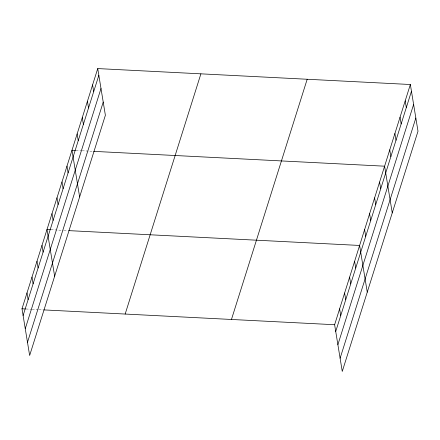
<?xml version="1.0" encoding="UTF-8"?>
<svg xmlns="http://www.w3.org/2000/svg" width="440" height="440" viewBox="0 0 440 440"><rect width="100%" height="100%" fill="white"/><g stroke="black" fill="none" stroke-linecap="round" stroke-linejoin="round"><path stroke-width="0.33" stroke-dasharray="2.2 1.65" d="M76.054 150.458L81.488 150.733M82.165 150.772L93.022 151.322M51.062 229.73L63.283 230.351M63.96 230.384L67.353 230.56M26.07 308.995L31.504 309.27M32.181 309.309L38.291 309.617M38.968 309.656L43.038 309.859"/><path stroke-width="0.66" d="M97.735 68.58L105.38 115.275L29.645 355.487L22 308.786L97.735 68.58L410.355 84.513L418 131.214L342.265 371.421L334.62 324.726L410.355 84.513M23.105 315.535L98.835 75.328M25.262 328.719L100.997 88.512M27.489 342.304L103.219 102.091M125.164 314.05L200.899 73.838M231.457 319.468L307.186 79.255M335.726 331.469L411.461 91.262M337.887 344.652L413.617 104.445M340.109 358.237L415.839 118.03M75.378 150.425L71.984 150.249L79.629 196.95M93.704 151.36L384.604 166.188L392.249 212.883M50.386 229.691L46.992 229.521L54.637 276.216M68.712 230.626L359.612 245.454L367.257 292.149M22 308.786L25.394 308.963M43.72 309.898L334.62 324.726M405.202 100.848L406.307 107.597M400.054 117.183L401.159 123.932M394.906 133.518L396.011 140.267M389.752 149.853L390.858 156.596M379.605 182.039L380.71 188.788M374.605 197.896L375.711 204.639M369.611 213.747L370.716 220.495M364.611 229.603L365.717 236.346M354.613 261.311L355.718 268.054M349.613 277.162L350.719 283.91M344.619 293.018L345.725 299.761M339.62 308.869L340.725 315.618M92.582 84.915L93.687 91.663M87.434 101.25L88.539 107.998M82.286 117.585L83.386 124.328M77.132 133.92L78.238 140.663M66.985 166.106L68.09 172.854M61.985 181.957L63.09 188.705M56.991 197.813L58.091 204.562M51.992 213.664L53.097 220.413M41.992 245.372L43.098 252.12M36.993 261.228L38.099 267.977M31.999 277.079L33.099 283.827M27 292.936L28.105 299.684"/></g></svg>
